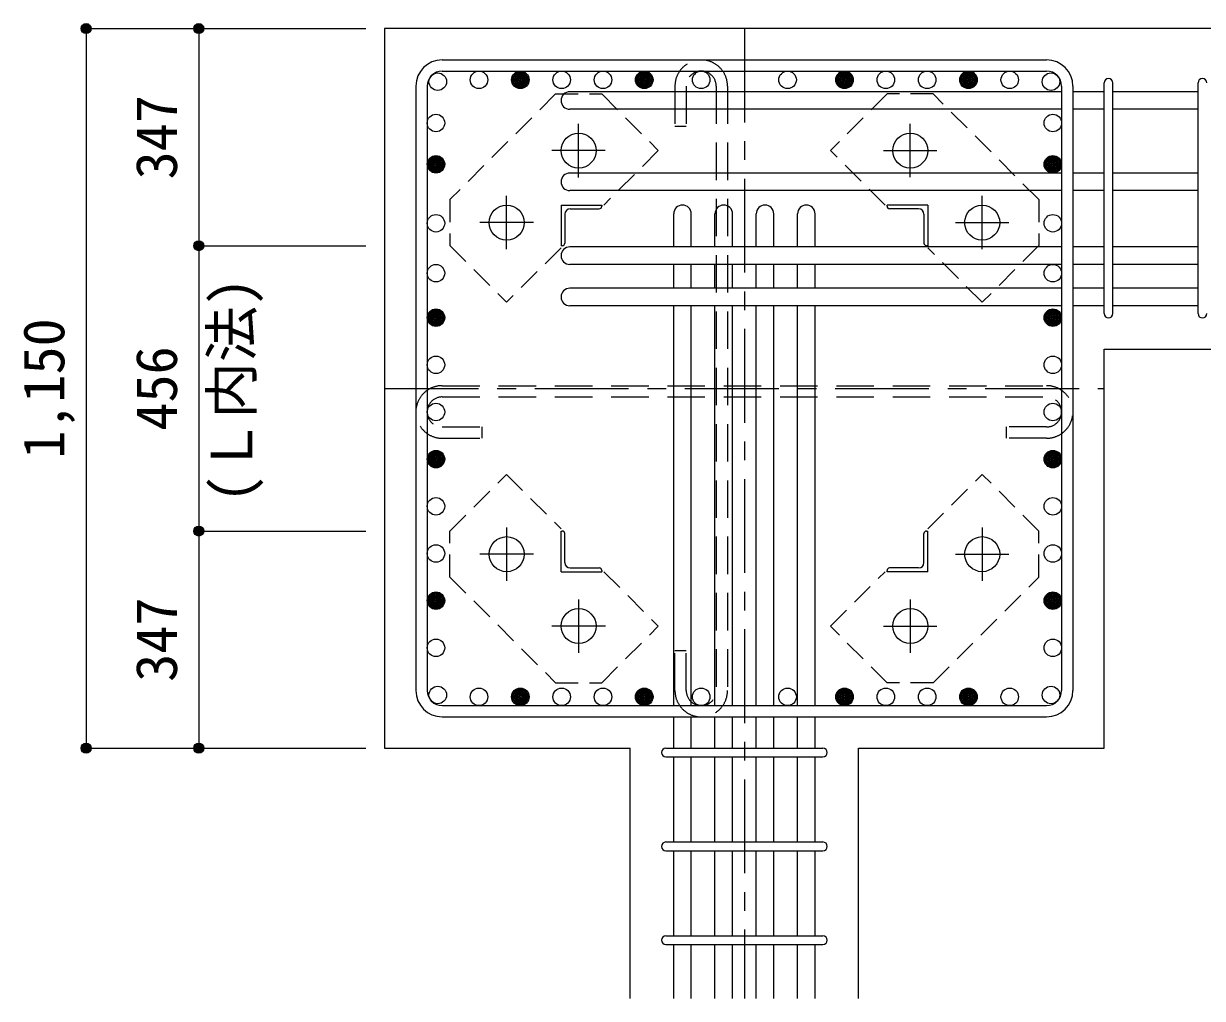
# Model space of a CAD drawing. Units: millimetres at full size, sheet at 1:30. Extents: x -5973 to 5954, y -4195 to 4201.
# Drawn here: x -600 to 1284, y 1548 to 3106 of the extents above; entities that cross this region are included whole.
import ezdxf
from ezdxf.enums import TextEntityAlignment as Align

# ---------------------------------------------------------------- set-up
doc = ezdxf.new("R2010")
doc.units = ezdxf.units.MM
doc.header["$LTSCALE"] = 30
doc.header["$PDMODE"] = 32
doc.header["$PDSIZE"] = 15
for name, pattern in [('CHAIN1', [8, 5, -1, 1, -1]), ('DASHED1', [1.8, 1.2, -0.6]), ('DASHED2', [3, 2, -1])]:
    doc.linetypes.add(name, pattern=pattern)
for name, color, linetype in [('0-1', 2, 'Continuous'), ('0-2', 4, 'CHAIN1'), ('0-3', 4, 'Continuous'), ('0-4', 7, 'Continuous'), ('0-5', 7, 'Continuous'), ('0-6', 7, 'Continuous'), ('0-9', 4, 'DASHED1'), ('0-A', 4, 'Continuous'), ('0-C', 7, 'DASHED2'), ('0-D', 4, 'Continuous')]:
    doc.layers.add(name, color=color, linetype=linetype)
doc.styles.add('ＭＳ ゴシック', font='')
doc.styles.get('ＭＳ ゴシック').set_extended_font_data('MS Gothic')

msp = doc.modelspace()

# ---------------------------------------------------------------- linework, layer by layer
at = {"layer": '0-1'}
for p, q in [((1527.44, 3098.3), (-22.56, 3098.3)), ((-22.56, 3098.3), (-22.56, 1948.3)), ((1127.44, 2585.8), (1527.44, 2585.8)), ((1127.44, 1948.3), (1127.44, 2585.8)), ((-22.56, 1948.3), (369.94, 1948.3)), ((369.94, 1548.3), (369.94, 1948.3))]:
    msp.add_line(p, q, dxfattribs=at)
msp.add_lwpolyline([(734.94, 1548.3), (734.94, 1948.3), (1127.44, 1948.3)], dxfattribs=at)
at = {"layer": '0-2'}
for p, q in [((287.44, 2860.5), (287.44, 2946)), ((817.44, 2860.6), (817.44, 2946.1)), ((330.14, 2903.3), (244.64, 2903.3)), ((774.64, 2903.3), (860.14, 2903.3)), ((172.44, 2745.5), (172.44, 2831)), ((932.44, 2745.6), (932.44, 2831.1)), ((215.14, 2788.3), (129.64, 2788.3)), ((889.64, 2788.3), (975.14, 2788.3)), ((172.44, 2301), (172.44, 2215.5)), ((932.44, 2301.1), (932.44, 2215.6)), ((215.24, 2258.3), (129.74, 2258.3)), ((889.74, 2258.3), (975.24, 2258.3)), ((287.44, 2186), (287.44, 2100.5)), ((817.44, 2186.1), (817.44, 2100.6)), ((330.24, 2143.3), (244.74, 2143.3)), ((774.74, 2143.3), (860.24, 2143.3))]:
    msp.add_line(p, q, dxfattribs=at)
at = {"layer": '0-2', "color": 3, "linetype": 'Continuous'}
for centre in [(287.44, 2903.3), (817.44, 2903.3), (172.44, 2788.3), (932.44, 2788.3), (172.44, 2258.3), (932.44, 2258.3), (287.44, 2143.3), (817.44, 2143.3)]:
    msp.add_circle(centre, 28, dxfattribs=at)
at = {"layer": '0-3', "color": 3}
for centre in [(62.37, 3013.37), (128.37, 3016.3), (194.37, 3016.3), (260.37, 3016.3), (326.37, 3016.3), (392.37, 3016.3), (483.44, 3016.3), (621.44, 3016.3), (712.51, 3016.3), (778.51, 3016.3), (844.51, 3016.3), (910.51, 3016.3), (976.51, 3016.3), (1042.51, 3013.37), (59.44, 2947.37), (1045.44, 2947.37), (59.44, 2881.37), (1045.44, 2881.37), (59.44, 2787.18), (1045.44, 2787.18), (59.44, 2707.3), (1045.44, 2707.3), (59.44, 2636.39), (1045.44, 2636.39), (59.44, 2561), (1045.44, 2561), (59.44, 2485.6), (1045.44, 2485.6), (59.44, 2410.21), (1045.44, 2410.21), (59.44, 2334.81), (1045.44, 2334.81), (59.44, 2259.41), (1045.44, 2259.41), (59.44, 2184.02), (1045.44, 2184.02), (59.44, 2108.62), (1045.44, 2108.62), (62.37, 2033.23), (128.37, 2030.3), (194.37, 2030.3), (260.37, 2030.3), (326.37, 2030.3), (392.37, 2030.3), (483.44, 2030.3), (621.44, 2030.3), (712.51, 2030.3), (778.51, 2030.3), (844.51, 2030.3), (910.51, 2030.3), (976.51, 2030.3), (1042.51, 2033.23)]:
    msp.add_circle(centre, 14, dxfattribs=at)
at = {"layer": '0-3'}
for centre, radius in [((194.37, 3016.3), 12.6), ((194.37, 3016.3), 11.2), ((194.37, 3016.3), 9.8), ((194.37, 3016.3), 8.4), ((194.37, 3016.3), 7), ((194.37, 3016.3), 5.6), ((194.37, 3016.3), 4.2), ((194.37, 3016.3), 2.8), ((194.37, 3016.3), 1.4), ((392.37, 3016.3), 12.6), ((392.37, 3016.3), 11.2), ((392.37, 3016.3), 9.8), ((392.37, 3016.3), 8.4), ((392.37, 3016.3), 7), ((392.37, 3016.3), 5.6), ((392.37, 3016.3), 4.2), ((392.37, 3016.3), 2.8), ((392.37, 3016.3), 1.4), ((712.51, 3016.3), 12.6), ((712.51, 3016.3), 11.2), ((712.51, 3016.3), 9.8), ((712.51, 3016.3), 8.4), ((712.51, 3016.3), 7), ((712.51, 3016.3), 5.6), ((712.51, 3016.3), 4.2), ((712.51, 3016.3), 2.8), ((712.51, 3016.3), 1.4), ((910.51, 3016.3), 12.6), ((910.51, 3016.3), 11.2), ((910.51, 3016.3), 9.8), ((910.51, 3016.3), 8.4), ((910.51, 3016.3), 7), ((910.51, 3016.3), 5.6), ((910.51, 3016.3), 4.2), ((910.51, 3016.3), 2.8), ((910.51, 3016.3), 1.4), ((59.44, 2881.37), 12.6), ((59.44, 2881.37), 11.2), ((59.44, 2881.37), 9.8), ((59.44, 2881.37), 8.4), ((59.44, 2881.37), 7), ((59.44, 2881.37), 5.6), ((59.44, 2881.37), 4.2), ((59.44, 2881.37), 2.8), ((59.44, 2881.37), 1.4), ((1045.44, 2881.37), 12.6), ((1045.44, 2881.37), 11.2), ((1045.44, 2881.37), 9.8), ((1045.44, 2881.37), 8.4), ((1045.44, 2881.37), 7), ((1045.44, 2881.37), 5.6), ((1045.44, 2881.37), 4.2), ((1045.44, 2881.37), 2.8), ((1045.44, 2881.37), 1.4), ((59.44, 2636.39), 12.6), ((59.44, 2636.39), 11.2), ((59.44, 2636.39), 9.8), ((59.44, 2636.39), 8.4), ((59.44, 2636.39), 7), ((59.44, 2636.39), 5.6), ((59.44, 2636.39), 4.2), ((59.44, 2636.39), 2.8), ((59.44, 2636.39), 1.4), ((1045.44, 2636.39), 12.6), ((1045.44, 2636.39), 11.2), ((1045.44, 2636.39), 9.8), ((1045.44, 2636.39), 8.4), ((1045.44, 2636.39), 7), ((1045.44, 2636.39), 5.6), ((1045.44, 2636.39), 4.2), ((1045.44, 2636.39), 2.8), ((1045.44, 2636.39), 1.4), ((59.44, 2410.21), 12.6), ((59.44, 2410.21), 11.2), ((59.44, 2410.21), 9.8), ((59.44, 2410.21), 8.4), ((59.44, 2410.21), 7), ((59.44, 2410.21), 5.6), ((59.44, 2410.21), 4.2), ((59.44, 2410.21), 2.8), ((59.44, 2410.21), 1.4), ((1045.44, 2410.21), 12.6), ((1045.44, 2410.21), 11.2), ((1045.44, 2410.21), 9.8), ((1045.44, 2410.21), 8.4), ((1045.44, 2410.21), 7), ((1045.44, 2410.21), 5.6), ((1045.44, 2410.21), 4.2), ((1045.44, 2410.21), 2.8), ((1045.44, 2410.21), 1.4), ((59.44, 2184.02), 12.6), ((59.44, 2184.02), 11.2), ((59.44, 2184.02), 9.8), ((59.44, 2184.02), 8.4), ((59.44, 2184.02), 7), ((59.44, 2184.02), 5.6), ((59.44, 2184.02), 4.2), ((59.44, 2184.02), 2.8), ((1045.44, 2184.02), 12.6), ((1045.44, 2184.02), 11.2), ((1045.44, 2184.02), 9.8), ((1045.44, 2184.02), 8.4), ((1045.44, 2184.02), 7), ((1045.44, 2184.02), 5.6), ((1045.44, 2184.02), 4.2), ((1045.44, 2184.02), 2.8), ((59.44, 2184.02), 1.4), ((1045.44, 2184.02), 1.4), ((194.37, 2030.3), 12.6), ((194.37, 2030.3), 11.2), ((194.37, 2030.3), 9.8), ((194.37, 2030.3), 8.4), ((194.37, 2030.3), 7), ((194.37, 2030.3), 5.6), ((392.37, 2030.3), 12.6), ((392.37, 2030.3), 11.2), ((392.37, 2030.3), 9.8), ((392.37, 2030.3), 8.4), ((392.37, 2030.3), 7), ((392.37, 2030.3), 5.6), ((712.51, 2030.3), 12.6), ((712.51, 2030.3), 11.2), ((712.51, 2030.3), 9.8), ((712.51, 2030.3), 8.4), ((712.51, 2030.3), 7), ((712.51, 2030.3), 5.6), ((910.51, 2030.3), 12.6), ((910.51, 2030.3), 11.2), ((910.51, 2030.3), 9.8), ((910.51, 2030.3), 8.4), ((910.51, 2030.3), 7), ((910.51, 2030.3), 5.6), ((194.37, 2030.3), 4.2), ((194.37, 2030.3), 2.8), ((194.37, 2030.3), 1.4), ((392.37, 2030.3), 4.2), ((392.37, 2030.3), 2.8), ((392.37, 2030.3), 1.4), ((712.51, 2030.3), 4.2), ((712.51, 2030.3), 2.8), ((712.51, 2030.3), 1.4), ((910.51, 2030.3), 4.2), ((910.51, 2030.3), 2.8), ((910.51, 2030.3), 1.4)]:
    msp.add_circle(centre, radius, dxfattribs=at)
at = {"layer": '0-4'}
for p, q in [((69.44, 3048.3), (1035.44, 3048.3)), ((69.44, 3030.3), (1035.44, 3030.3)), ((27.44, 3006.3), (27.44, 2040.3)), ((45.44, 3006.3), (45.44, 2040.3)), ((1059.44, 3006.3), (1059.44, 2040.3)), ((1077.44, 3006.3), (1077.44, 2040.3)), ((69.44, 2016.3), (1035.44, 2016.3)), ((69.44, 1998.3), (1035.44, 1998.3))]:
    msp.add_line(p, q, dxfattribs=at)
for centre, radius, start, end in [((69.44, 3006.3), 42, 90, 180), ((1035.44, 3006.3), 42, 0, 90), ((69.44, 3006.3), 24, 90, 180), ((1035.44, 3006.3), 24, 0, 90), ((69.44, 2040.3), 42, 180, 270), ((69.44, 2040.3), 24, 180, 270), ((69.44, 2040.3), 24, 180, 270), ((1035.44, 2040.3), 42, 270, 0), ((1035.44, 2040.3), 24, 270, 0)]:
    msp.add_arc(centre, radius, start, end, dxfattribs=at)
at = {"layer": '0-5'}
for p, q in [((1059.44, 2997.37), (273.44, 2997.37)), ((1127.44, 2997.37), (1077.44, 2997.37)), ((1277.44, 2997.37), (1141.44, 2997.37)), ((1059.44, 2969.37), (273.44, 2969.37)), ((1127.44, 2969.37), (1077.44, 2969.37)), ((1277.44, 2969.37), (1141.44, 2969.37)), ((1059.44, 2867.37), (273.44, 2867.37)), ((1127.44, 2867.37), (1077.44, 2867.37)), ((1277.44, 2867.37), (1141.44, 2867.37)), ((1059.44, 2839.37), (273.44, 2839.37)), ((1127.44, 2839.37), (1077.44, 2839.37)), ((1277.44, 2839.37), (1141.44, 2839.37)), ((439.44, 2749.3), (439.44, 2802.3)), ((467.44, 2749.3), (467.44, 2802.3)), ((505.44, 2749.3), (505.44, 2802.3)), ((533.44, 2749.3), (533.44, 2802.3)), ((571.44, 2749.3), (571.44, 2802.3)), ((599.44, 2749.3), (599.44, 2802.3)), ((637.44, 2749.3), (637.44, 2802.3)), ((665.44, 2749.3), (665.44, 2802.3)), ((1059.44, 2749.3), (273.44, 2749.3)), ((1127.44, 2749.3), (1077.44, 2749.3)), ((1277.44, 2749.3), (1141.44, 2749.3)), ((1059.44, 2721.3), (273.44, 2721.3)), ((439.44, 2683.3), (439.44, 2721.3)), ((467.44, 2683.3), (467.44, 2721.3)), ((505.44, 2683.3), (505.44, 2721.3)), ((533.44, 2683.3), (533.44, 2721.3)), ((571.44, 2683.3), (571.44, 2721.3)), ((599.44, 2683.3), (599.44, 2721.3)), ((637.44, 2683.3), (637.44, 2721.3)), ((665.44, 2683.3), (665.44, 2721.3)), ((1127.44, 2721.3), (1077.44, 2721.3)), ((1277.44, 2721.3), (1141.44, 2721.3)), ((1059.44, 2683.3), (273.44, 2683.3)), ((1127.44, 2683.3), (1077.44, 2683.3)), ((1277.44, 2683.3), (1141.44, 2683.3)), ((1059.44, 2655.3), (273.44, 2655.3)), ((439.44, 2016.3), (439.44, 2655.3)), ((467.44, 2016.3), (467.44, 2655.3)), ((505.44, 2016.3), (505.44, 2655.3)), ((533.44, 2016.3), (533.44, 2655.3)), ((571.44, 2016.3), (571.44, 2655.3)), ((599.44, 2016.3), (599.44, 2655.3)), ((637.44, 2016.3), (637.44, 2655.3)), ((665.44, 2016.3), (665.44, 2655.3)), ((1127.44, 2655.3), (1077.44, 2655.3)), ((1277.44, 2655.3), (1141.44, 2655.3)), ((439.44, 1948.3), (439.44, 1998.3)), ((467.44, 1948.3), (467.44, 1998.3)), ((505.44, 1948.3), (505.44, 1998.3)), ((533.44, 1948.3), (533.44, 1998.3)), ((571.44, 1948.3), (571.44, 1998.3)), ((599.44, 1948.3), (599.44, 1998.3)), ((637.44, 1948.3), (637.44, 1998.3)), ((665.44, 1948.3), (665.44, 1998.3)), ((439.44, 1798.3), (439.44, 1934.3)), ((467.44, 1798.3), (467.44, 1934.3)), ((505.44, 1798.3), (505.44, 1934.3)), ((533.44, 1798.3), (533.44, 1934.3)), ((571.44, 1798.3), (571.44, 1934.3)), ((599.44, 1798.3), (599.44, 1934.3)), ((637.44, 1798.3), (637.44, 1934.3)), ((665.44, 1798.3), (665.44, 1934.3)), ((439.44, 1648.3), (439.44, 1784.3)), ((467.44, 1648.3), (467.44, 1784.3)), ((505.44, 1648.3), (505.44, 1784.3)), ((533.44, 1648.3), (533.44, 1784.3)), ((571.44, 1648.3), (571.44, 1784.3)), ((599.44, 1648.3), (599.44, 1784.3)), ((637.44, 1648.3), (637.44, 1784.3)), ((665.44, 1648.3), (665.44, 1784.3)), ((439.44, 1548.3), (439.44, 1634.3)), ((467.44, 1548.3), (467.44, 1634.3)), ((505.44, 1548.3), (505.44, 1634.3)), ((533.44, 1548.3), (533.44, 1634.3)), ((571.44, 1548.3), (571.44, 1634.3)), ((599.44, 1548.3), (599.44, 1634.3)), ((637.44, 1548.3), (637.44, 1634.3)), ((665.44, 1548.3), (665.44, 1634.3))]:
    msp.add_line(p, q, dxfattribs=at)
for centre, start, end in [((273.44, 2983.37), 90, 270), ((273.44, 2853.37), 90, 270), ((453.44, 2802.3), 0, 180), ((519.44, 2802.3), 0, 180), ((585.44, 2802.3), 0, 180), ((651.44, 2802.3), 0, 180), ((273.44, 2735.3), 90, 270), ((273.44, 2669.3), 90, 270)]:
    msp.add_arc(centre, 14, start, end, dxfattribs=at)
at = {"layer": '0-6'}
for p, q in [((1127.44, 2642.8), (1127.44, 3011.37)), ((1141.44, 2642.8), (1141.44, 3011.37)), ((1277.44, 2642.8), (1277.44, 3011.37)), ((426.94, 1948.3), (677.94, 1948.3)), ((426.94, 1934.3), (677.94, 1934.3)), ((426.94, 1798.3), (677.94, 1798.3)), ((426.94, 1784.3), (677.94, 1784.3)), ((426.94, 1648.3), (677.94, 1648.3)), ((426.94, 1634.3), (677.94, 1634.3))]:
    msp.add_line(p, q, dxfattribs=at)
for centre, start, end in [((1134.44, 3011.37), 0, 180), ((1134.44, 3011.37), 0, 180), ((1134.44, 3011.37), 0, 180), ((1134.44, 3011.37), 0, 180), ((1284.44, 3011.37), 0, 180), ((1134.44, 2642.8), 180, 0), ((1134.44, 2642.8), 180, 0), ((1134.44, 2642.8), 180, 0), ((1134.44, 2642.8), 180, 0), ((1284.44, 2642.8), 180, 0), ((426.94, 1941.3), 90, 270), ((426.94, 1941.3), 90, 270), ((426.94, 1941.3), 90, 270), ((426.94, 1941.3), 90, 270), ((677.94, 1941.3), 270, 90), ((677.94, 1941.3), 270, 90), ((677.94, 1941.3), 270, 90), ((677.94, 1941.3), 270, 90), ((426.94, 1791.3), 90, 270), ((677.94, 1791.3), 270, 90), ((426.94, 1641.3), 90, 270), ((677.94, 1641.3), 270, 90)]:
    msp.add_arc(centre, 7, start, end, dxfattribs=at)
at = {"layer": '0-9'}
for p, q in [((250.8, 2993.94), (81.8, 2824.94)), ((250.8, 2993.94), (324.34, 2993.94)), ((324.34, 2993.94), (414.85, 2903.43)), ((1023.08, 2824.94), (854.08, 2993.94)), ((414.85, 2903.43), (327.72, 2816.3)), ((777.16, 2816.3), (690.03, 2903.43)), ((1023.08, 2824.94), (1023.08, 2751.4)), ((1023.08, 2751.4), (932.57, 2660.89)), ((259.44, 2748.02), (172.31, 2660.89)), ((932.57, 2660.89), (845.44, 2748.02)), ((81.8, 2295.2), (172.31, 2385.71)), ((172.31, 2385.71), (259.44, 2298.58)), ((845.44, 2298.58), (932.56, 2385.71)), ((81.8, 2221.66), (81.8, 2295.2)), ((327.72, 2230.3), (414.84, 2143.17)), ((690.03, 2143.17), (777.16, 2230.3)), ((81.8, 2221.66), (250.8, 2052.66)), ((854.08, 2052.66), (1023.07, 2221.66)), ((780.54, 2052.66), (690.03, 2143.17)), ((854.08, 2052.66), (780.54, 2052.66))]:
    msp.add_line(p, q, dxfattribs=at)
for points in [[(854.08, 2993.94), (780.54, 2993.94), (690.03, 2903.43)], [(81.8, 2824.94), (81.8, 2751.4), (172.31, 2660.89)], [(1023.07, 2221.66), (1023.07, 2295.2), (932.57, 2385.71)], [(250.8, 2052.66), (324.33, 2052.66), (414.84, 2143.17)]]:
    msp.add_lwpolyline(points, dxfattribs=at)
at = {"layer": '0-A'}
for p, q in [((259.44, 2816.3), (324.44, 2816.3)), ((259.44, 2816.3), (259.44, 2751.3)), ((273.94, 2810.3), (320.44, 2810.3)), ((324.44, 2816.3), (324.44, 2814.3)), ((845.44, 2816.3), (780.44, 2816.3)), ((780.44, 2814.3), (780.44, 2816.3)), ((830.94, 2810.3), (784.44, 2810.3)), ((845.44, 2816.3), (845.44, 2751.3)), ((265.44, 2801.8), (265.44, 2755.3)), ((839.44, 2801.8), (839.44, 2755.3)), ((261.44, 2751.3), (259.44, 2751.3)), ((845.44, 2751.3), (843.44, 2751.3)), ((259.44, 2295.3), (261.44, 2295.3)), ((259.44, 2230.3), (259.44, 2295.3)), ((265.44, 2244.8), (265.44, 2291.3)), ((839.44, 2244.8), (839.44, 2291.3)), ((843.44, 2295.3), (845.44, 2295.3)), ((845.44, 2230.3), (845.44, 2295.3)), ((259.44, 2230.3), (324.44, 2230.3)), ((273.94, 2236.3), (320.44, 2236.3)), ((324.44, 2232.3), (324.44, 2230.3)), ((780.44, 2230.3), (780.44, 2232.3)), ((845.44, 2230.3), (780.44, 2230.3)), ((830.94, 2236.3), (784.44, 2236.3))]:
    msp.add_line(p, q, dxfattribs=at)
for centre, radius, start, end in [((273.94, 2801.8), 8.5, 90, 180), ((320.44, 2814.3), 4, 270, 0), ((784.44, 2814.3), 4, 180, 270), ((830.94, 2801.8), 8.5, 0, 90), ((261.44, 2755.3), 4, 270, 0), ((843.44, 2755.3), 4, 180, 270), ((261.44, 2291.3), 4, 0, 90), ((843.44, 2291.3), 4, 90, 180), ((273.94, 2244.8), 8.5, 180, 270), ((830.94, 2244.8), 8.5, 270, 0), ((320.44, 2232.3), 4, 0, 90), ((784.44, 2232.3), 4, 90, 180)]:
    msp.add_arc(centre, radius, start, end, dxfattribs=at)
at = {"layer": '0-C'}
for p, q in [((441.44, 3006.3), (441.44, 2942.3)), ((459.44, 3006.3), (459.44, 2942.3)), ((507.44, 3006.3), (507.44, 2040.3)), ((525.44, 3006.3), (525.44, 2040.3)), ((441.44, 2942.3), (459.44, 2942.3)), ((69.44, 2527.6), (1035.44, 2527.6)), ((69.44, 2509.6), (1035.44, 2509.6)), ((69.44, 2461.6), (133.44, 2461.6)), ((133.44, 2443.6), (133.44, 2461.6)), ((1035.44, 2461.6), (971.44, 2461.6)), ((69.44, 2443.6), (133.44, 2443.6)), ((459.44, 2040.3), (459.44, 2104.3))]:
    msp.add_line(p, q, dxfattribs=at)
for points in [[(1035.44, 2443.6), (971.44, 2443.6), (971.44, 2461.6)], [(441.44, 2040.3), (441.44, 2104.3), (459.44, 2104.3)]]:
    msp.add_lwpolyline(points, dxfattribs=at)
for centre, radius, start, end in [((483.44, 3006.3), 42, 0, 180), ((483.44, 3006.3), 24, 0, 180), ((69.44, 2485.6), 42, 90, 270), ((1035.44, 2485.6), 42, 270, 90), ((69.44, 2485.6), 24, 90, 270), ((1035.44, 2485.6), 24, 270, 90), ((483.44, 2040.3), 42, 180, 0), ((483.44, 2040.3), 24, 180, 0)]:
    msp.add_arc(centre, radius, start, end, dxfattribs=at)
at = {"layer": '0-D'}
for p, q in [((-499.6, 3098.3), (-319.6, 3098.3)), ((-499.6, 3098.3), (-319.6, 3098.3)), ((-499.6, 3098.3), (-499.6, 1948.3)), ((-319.6, 3098.3), (-319.6, 2751.3)), ((-319.6, 3098.3), (-52.56, 3098.3)), ((-319.6, 2751.3), (-52.56, 2751.3)), ((-319.6, 2751.3), (-319.6, 2295.3)), ((-319.6, 2295.3), (-52.56, 2295.3)), ((-319.6, 2295.3), (-319.6, 1948.3)), ((-499.6, 1948.3), (-319.6, 1948.3)), ((-319.6, 1948.3), (-52.56, 1948.3)), ((-319.6, 1948.3), (-52.56, 1948.3))]:
    msp.add_line(p, q, dxfattribs=at)
at = {"layer": '0-D', "linetype": 'CHAIN1'}
for p, q in [((552.44, 3098.3), (552.44, 1548.3)), ((-22.56, 2523.3), (1127.44, 2523.3))]:
    msp.add_line(p, q, dxfattribs=at)
at = {"layer": '0-D'}
for centre, radius in [((-499.6, 3098.3), 8), ((-499.6, 3098.3), 7.2), ((-499.6, 3098.3), 6.4), ((-499.6, 3098.3), 5.6), ((-499.6, 3098.3), 4.8), ((-499.6, 3098.3), 4), ((-499.6, 3098.3), 3.2), ((-499.6, 3098.3), 2.4), ((-499.6, 3098.3), 1.6), ((-499.6, 3098.3), 0.8), ((-319.6, 3098.3), 8), ((-319.6, 3098.3), 7.2), ((-319.6, 3098.3), 6.4), ((-319.6, 3098.3), 5.6), ((-319.6, 3098.3), 4.8), ((-319.6, 3098.3), 4), ((-319.6, 3098.3), 3.2), ((-319.6, 3098.3), 2.4), ((-319.6, 3098.3), 1.6), ((-319.6, 3098.3), 0.8), ((-319.6, 2751.3), 8), ((-319.6, 2751.3), 7.2), ((-319.6, 2751.3), 6.4), ((-319.6, 2751.3), 5.6), ((-319.6, 2751.3), 4.8), ((-319.6, 2751.3), 4), ((-319.6, 2751.3), 3.2), ((-319.6, 2751.3), 2.4), ((-319.6, 2751.3), 1.6), ((-319.6, 2751.3), 0.8), ((-319.6, 2295.3), 8), ((-319.6, 2295.3), 7.2), ((-319.6, 2295.3), 6.4), ((-319.6, 2295.3), 5.6), ((-319.6, 2295.3), 4.8), ((-319.6, 2295.3), 4), ((-319.6, 2295.3), 3.2), ((-319.6, 2295.3), 2.4), ((-319.6, 2295.3), 1.6), ((-319.6, 2295.3), 0.8), ((-499.6, 1948.3), 8), ((-499.6, 1948.3), 7.2), ((-499.6, 1948.3), 6.4), ((-499.6, 1948.3), 5.6), ((-499.6, 1948.3), 4.8), ((-499.6, 1948.3), 4), ((-499.6, 1948.3), 3.2), ((-499.6, 1948.3), 2.4), ((-499.6, 1948.3), 1.6), ((-499.6, 1948.3), 0.8), ((-319.6, 1948.3), 8), ((-319.6, 1948.3), 7.2), ((-319.6, 1948.3), 6.4), ((-319.6, 1948.3), 5.6), ((-319.6, 1948.3), 4.8), ((-319.6, 1948.3), 4), ((-319.6, 1948.3), 3.2), ((-319.6, 1948.3), 2.4), ((-319.6, 1948.3), 1.6), ((-319.6, 1948.3), 0.8)]:
    msp.add_circle(centre, radius, dxfattribs=at)
at = {"layer": '0-D', "color": 7}
for p in [(-499.6, 3098.3), (-499.6, 3098.3), (-319.6, 3098.3), (-319.6, 3098.3), (-319.6, 2751.3), (-319.6, 2751.3), (-319.6, 2295.3), (-319.6, 2295.3), (-499.6, 1948.3), (-319.6, 1948.3), (-319.6, 1948.3)]:
    msp.add_point(p, dxfattribs=at)

# ---------------------------------------------------------------- texts
at = {"layer": '0-D', "style": 'ＭＳ ゴシック'}
for s, p in [('347', (-334.6, 2857.3)), ('(Ｌ内法)', (-214.39, 2340.38)), ('1,150', (-514.6, 2410.8)), ('456', (-334.6, 2455.8)), ('347', (-334.6, 2054.3))]:
    msp.add_text(s, height=65.98, rotation=90, dxfattribs=at).set_placement(p, align=Align.BOTTOM_LEFT)

doc.saveas('drawing.dxf')
